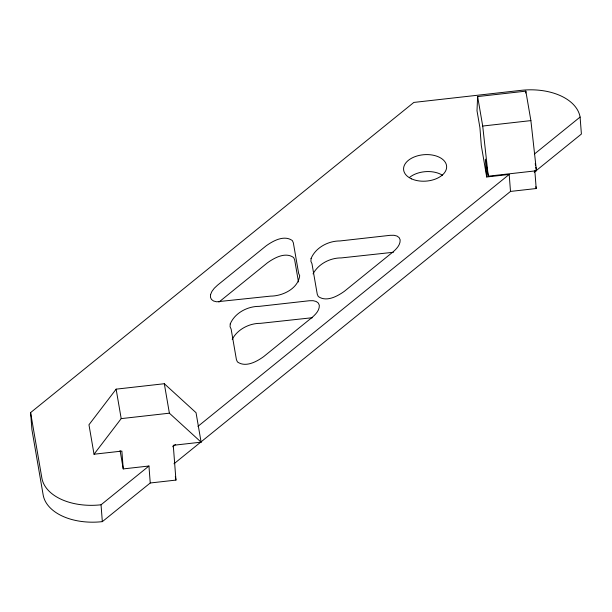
<?xml version="1.0" encoding="UTF-8"?>
<svg xmlns="http://www.w3.org/2000/svg" width="612" height="612" viewBox="0 0 612 612"><rect width="100%" height="100%" fill="white"/><g stroke="black" fill="none" stroke-linecap="round" stroke-linejoin="round"><path stroke-width="0.92" d="M486.708 176.983L485.339 159.158L488.269 176.187L536.449 170.756L530.887 120.61L525.823 91.142L477.635 96.574L477 110.711L479.93 127.732L481.3 145.557L486.708 176.983L509.192 174.451L510.5 191.426L173.984 463.774M525.739 93.032L525.823 91.142M232.223 339.316C237.487 329.34 249.336 323.205 260.483 323.343L312.525 317.697M313.053 273.893C318.317 263.925 330.166 257.782 341.312 257.92L393.355 252.274M150.246 482.99L175.95 480.091L173.273 445.299L201.111 442.162L196.039 412.695L164.314 383.724L116.127 389.156L88.962 424.759L94.034 454.226L121.872 451.09L123.242 468.914L148.945 466.015L150.246 482.99L102.334 521.638A53.932 33.132 -4.4 0 1 43.161 494.932L31.908 429.57L30.6 412.603L413.842 102.426L520.919 90.362A53.932 33.132 -4.4 0 1 580.092 117.068L581.4 134.043L534.23 172.217M94.034 454.226L121.199 418.623L169.386 413.192L201.111 442.162M218.889 302.114L267.467 262.793C274.536 257.736 285.475 251.708 293.622 257.522L294.64 259.748L298.488 281.971M102.334 521.638L101.041 504.785L148.945 466.015M172.683 446.806L175.652 444.396M197.936 426.365L509.192 174.451M534.398 154.048L580.092 117.068M477.635 96.574L482.707 126.041L530.887 120.61M510.5 191.426L536.196 188.527L534.827 170.656M535.217 163.588L535.523 165.378M535.837 167.175L536.449 170.756M535.883 186.675L536.196 188.527M164.314 383.724L169.386 413.192M175.315 476.396L175.95 480.091M116.127 389.156L121.199 418.623M120.074 450.493L123.242 468.914M30.6 412.603L41.868 478.079A53.932 33.132 -4.4 0 0 101.041 504.785M482.707 126.041L488.269 176.187M409.68 177.319A21.573 13.25 -4.4 0 1 442.422 175.231M210.597 294.494L210.444 297.233L211.461 299.459L213.573 301.012L216.64 301.8L270.596 296.124C282.576 296.101 298.082 288.711 299.696 275.729L298.648 273.426L293.332 242.773L292.322 240.547C284.167 234.74 273.227 240.761 266.166 245.825L217.581 285.146L214.292 288.237L211.913 291.427L210.597 294.494M230.234 323.932L230.074 326.77L231.129 329.072L236.439 359.726L237.456 361.944C245.603 367.758 256.543 361.738 263.611 356.674L312.189 317.353C315.7 314.262 319.632 310.322 319.326 305.266L318.309 303.039L316.197 301.487L313.13 300.699L309.312 300.744L259.174 306.367C247.539 306.283 234.847 312.916 230.234 323.932M311.072 258.509L310.911 261.347L311.959 263.65L317.268 294.303L318.286 296.529C326.433 302.343 337.38 296.315 344.441 291.251L393.019 251.937C396.538 248.839 400.462 244.907 400.156 239.843L399.146 237.617L397.027 236.064L393.96 235.283L390.142 235.322L340.004 240.952C328.376 240.86 315.677 247.493 311.072 258.509M411.562 178.872A21.573 13.25 -4.4 0 0 446.377 168.966A21.573 13.25 -4.4 0 0 417.392 155.876A21.573 13.25 -4.4 0 0 411.562 178.872"/></g></svg>
